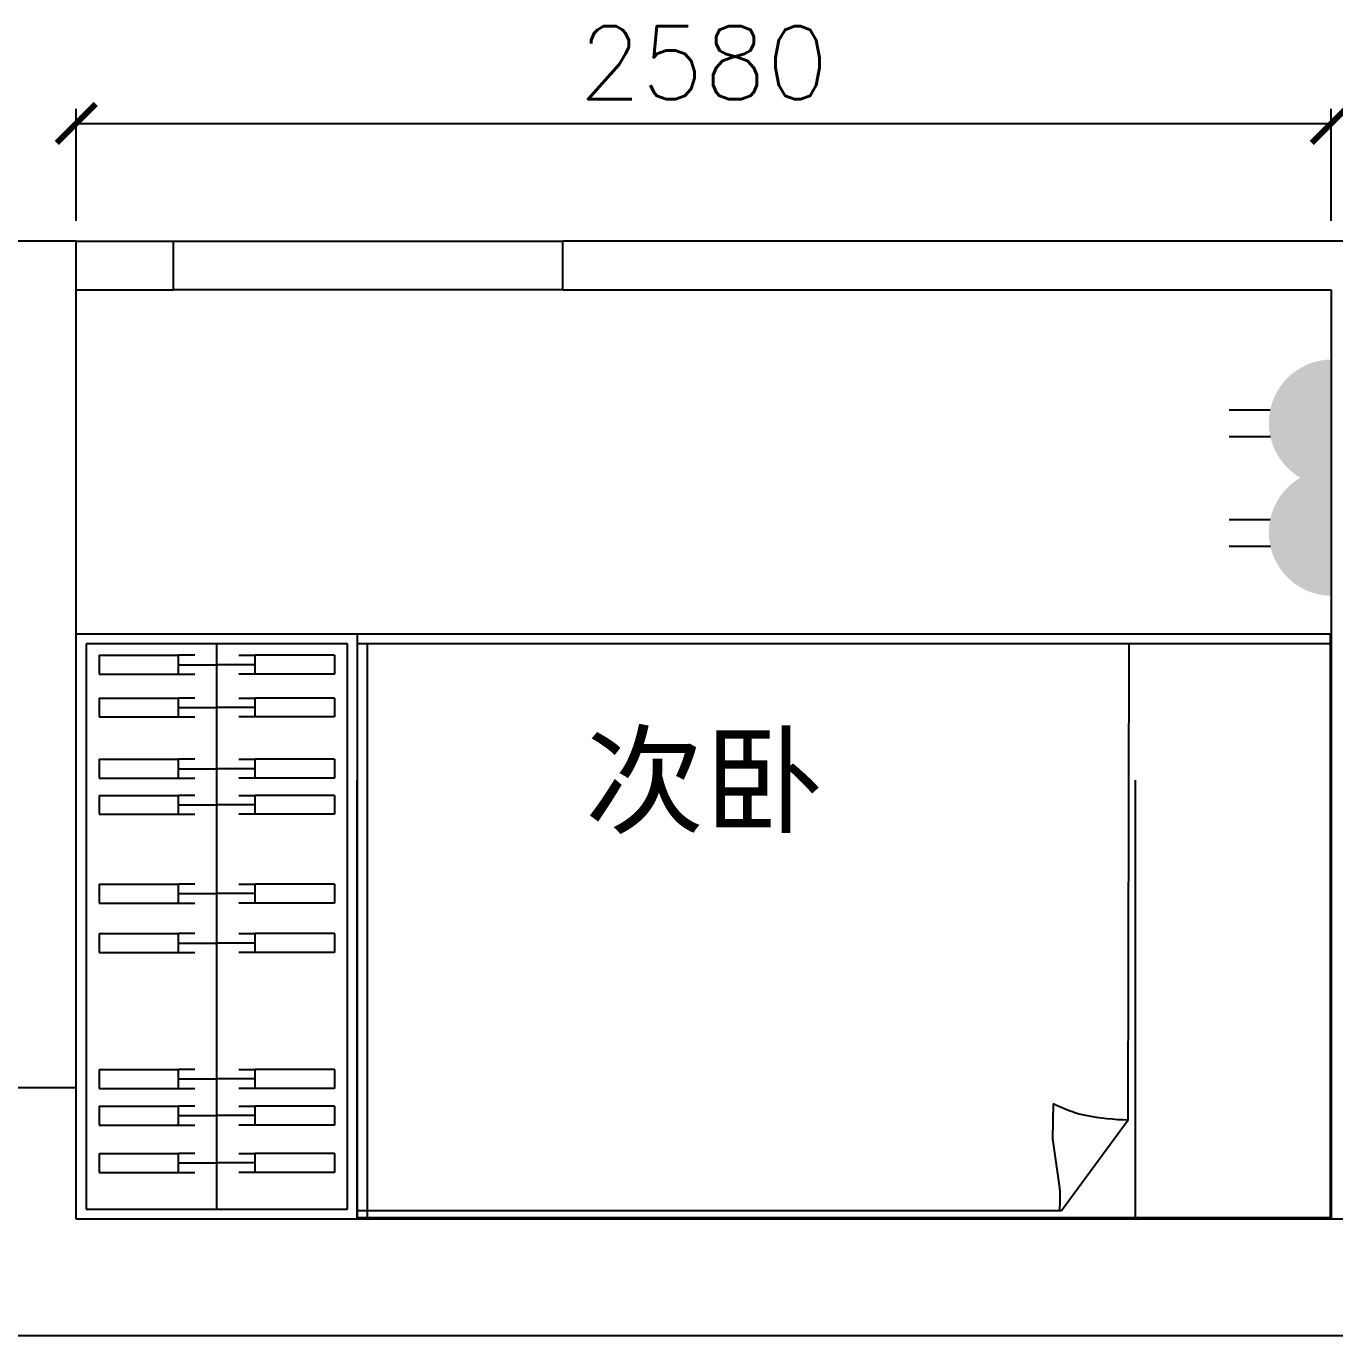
# Model space of a CAD drawing. Header units: millimetres. Extents: x 333665 to 510740, y -473522 to -395501.
# Drawn here: x 476283 to 478974, y -406889 to -404197 of the extents above; entities that cross this region are included whole.
import ezdxf

# ---------------------------------------------------------------- set-up
doc = ezdxf.new("R2010")
doc.units = ezdxf.units.MM
doc.styles.add('_TCH_DIM', font='SIMPLEX', dxfattribs={"bigfont": 'GBCBIG'})
doc.styles.add('STYLE1', font='')
doc.styles.get('STYLE1').set_extended_font_data('SimSun')

# ---------------------------------------------------------------- blocks, each defined once
blk = doc.blocks.new('_ArchTick')
at = {"color": 0, "lineweight": 30, "const_width": 0.15}
blk.add_lwpolyline([(-0.5, -0.5), (0.5, 0.5)], dxfattribs=at)

msp = doc.modelspace()

# ---------------------------------------------------------------- hatches: boundary and pattern name
for points in [[(478968.6442295632, -405142.391102203), (478968.6442295632, -404881.6457821841, 1)], [(478968.6442295632, -405367.617741459), (478968.6442295632, -405106.8724214401, 1)]]:
    msp.add_hatch(color=5).paths.add_polyline_path(points)

# ---------------------------------------------------------------- linework, layer by layer
at = {"color": 250, "lineweight": -3}
for p, q in [((476386.3921519727, -404596.5002014138), (476386.3921519727, -404366.5002014138)), ((478966.3921519727, -404596.5002014138), (478966.3921519727, -404366.5002014138)), ((476386.3921519727, -404396.5002014138), (478966.3921519727, -404396.5002014138)), ((476386.3921519727, -404638.6439225697), (476086.3921519727, -404638.6439225697)), ((476386.3921519727, -406378.6439225697), (476386.3921519727, -404638.6439225697)), ((476386.3921519727, -404638.6439225697), (476586.3921519727, -404638.6439225698)), ((476586.3921519727, -404738.6439225697), (476586.3921519727, -404638.6439225697)), ((476586.3921519727, -404638.6439225698), (477386.3921519727, -404638.6439225697)), ((477386.3921519727, -404738.6439225697), (477386.3921519727, -404638.6439225697)), ((479066.3921519727, -404638.6439225697), (477386.3921519727, -404638.6439225697)), ((476386.3921519727, -404738.6439225697), (476586.3921519727, -404738.6439225698)), ((477386.3921519727, -404738.6439225697), (476586.3921519727, -404738.6439225698)), ((477386.3921519727, -404738.6439225697), (478966.3921519727, -404738.6439225696)), ((478966.3921519727, -404738.6439225696), (478966.3921519727, -406648.6439225697)), ((476964.189829639, -405446.2856980739), (476386.3921519727, -405446.2856980739)), ((478964.189829639, -405446.2856980739), (478514.189829639, -405446.2856980739)), ((478964.189829639, -405446.2856980739), (478964.189829639, -406646.2856980739)), ((476944.189829639, -405466.2856980739), (476406.3921519727, -405466.2856980739)), ((476406.3921519727, -405466.2856980739), (476406.3921519727, -406378.6439225697)), ((476433.5625055552, -405489.7422479441), (476433.5625055552, -405528.659890067)), ((476433.5625055552, -405489.7422479441), (476596.2836033037, -405489.7422479441)), ((476596.2836033037, -405528.659890067), (476596.2836033037, -405489.7422479441)), ((476629.9759597941, -405489.7422479441), (476596.2836033037, -405489.7422479441)), ((476675.2909908059, -406628.6439225697), (476675.2909908059, -405466.2856980739)), ((476720.6060218177, -405489.7422479441), (476754.2983783081, -405489.7422479441)), ((476754.2983783081, -405528.659890067), (476754.2983783081, -405489.7422479441)), ((476917.0194760566, -405489.7422479441), (476754.2983783081, -405489.7422479441)), ((476917.0194760566, -405489.7422479441), (476917.0194760566, -405528.659890067)), ((476944.189829639, -405746.2856980739), (476944.189829639, -405466.2856980739)), ((476596.2836033037, -405509.2010690055), (476675.2909908058, -405509.2010690055)), ((476754.2983783081, -405509.2010690055), (476675.2909908058, -405509.2010690055)), ((476433.5625055552, -405528.659890067), (476596.2836033037, -405528.659890067)), ((476596.2836033037, -405528.659890067), (476629.9759597941, -405528.659890067)), ((476754.2983783081, -405528.659890067), (476720.6060218177, -405528.659890067)), ((476917.0194760566, -405528.659890067), (476754.2983783081, -405528.659890067)), ((476433.5625055552, -405577.5565172175), (476433.5625055552, -405616.4741593404)), ((476433.5625055552, -405577.5565172175), (476596.2836033037, -405577.5565172175)), ((476596.2836033037, -405616.4741593404), (476596.2836033037, -405577.5565172175)), ((476629.9759597941, -405577.5565172175), (476596.2836033037, -405577.5565172175)), ((476596.2836033037, -405597.015338279), (476675.2909908058, -405597.015338279)), ((476754.2983783081, -405597.015338279), (476675.2909908058, -405597.015338279)), ((476720.6060218177, -405577.5565172175), (476754.2983783081, -405577.5565172175)), ((476754.2983783081, -405616.4741593404), (476754.2983783081, -405577.5565172175)), ((476917.0194760566, -405577.5565172175), (476754.2983783081, -405577.5565172175)), ((476917.0194760566, -405577.5565172175), (476917.0194760566, -405616.4741593404)), ((476433.5625055552, -405616.4741593404), (476596.2836033037, -405616.4741593404)), ((476596.2836033037, -405616.4741593404), (476629.9759597941, -405616.4741593404)), ((476754.2983783081, -405616.4741593404), (476720.6060218177, -405616.4741593404)), ((476917.0194760566, -405616.4741593404), (476754.2983783081, -405616.4741593404)), ((476433.5625055552, -405703.5447255857), (476433.5625055552, -405742.4623677086)), ((476433.5625055552, -405703.5447255857), (476596.2836033037, -405703.5447255857)), ((476596.2836033037, -405742.4623677086), (476596.2836033037, -405703.5447255857)), ((476629.9759597941, -405703.5447255857), (476596.2836033037, -405703.5447255857)), ((476720.6060218177, -405703.5447255857), (476754.2983783081, -405703.5447255857)), ((476754.2983783081, -405742.4623677086), (476754.2983783081, -405703.5447255857)), ((476917.0194760566, -405703.5447255857), (476754.2983783081, -405703.5447255857)), ((476917.0194760566, -405703.5447255857), (476917.0194760566, -405742.4623677086)), ((476596.2836033037, -405723.0035466471), (476675.2909908058, -405723.0035466471)), ((476754.2983783081, -405723.0035466471), (476675.2909908058, -405723.0035466471)), ((476433.5625055552, -405742.4623677086), (476596.2836033037, -405742.4623677086)), ((476596.2836033037, -405742.4623677086), (476629.9759597941, -405742.4623677086)), ((476754.2983783081, -405742.4623677086), (476720.6060218177, -405742.4623677086)), ((476917.0194760566, -405742.4623677086), (476754.2983783081, -405742.4623677086)), ((476944.189829639, -406628.6439225697), (476944.189829639, -405746.2856980739)), ((476964.189829639, -406646.2856980739), (476964.189829639, -405746.2856980739)), ((478564.189829639, -406646.2856980739), (478564.189829639, -405746.2856980739)), ((476433.5625055552, -405777.7062706178), (476433.5625055552, -405816.6239127407)), ((476433.5625055552, -405777.7062706178), (476596.2836033037, -405777.7062706178)), ((476596.2836033037, -405816.6239127407), (476596.2836033037, -405777.7062706178)), ((476629.9759597941, -405777.7062706178), (476596.2836033037, -405777.7062706178)), ((476720.6060218177, -405777.7062706178), (476754.2983783081, -405777.7062706178)), ((476754.2983783081, -405816.6239127407), (476754.2983783081, -405777.7062706178)), ((476917.0194760566, -405777.7062706178), (476754.2983783081, -405777.7062706178)), ((476917.0194760566, -405777.7062706178), (476917.0194760566, -405816.6239127407)), ((476596.2836033037, -405797.1650916793), (476675.2909908058, -405797.1650916793)), ((476754.2983783081, -405797.1650916793), (476675.2909908058, -405797.1650916793)), ((476433.5625055552, -405816.6239127407), (476596.2836033037, -405816.6239127407)), ((476596.2836033037, -405816.6239127407), (476629.9759597941, -405816.6239127407)), ((476754.2983783081, -405816.6239127407), (476720.6060218177, -405816.6239127407)), ((476917.0194760566, -405816.6239127407), (476754.2983783081, -405816.6239127407)), ((476433.5625055552, -405960.0564806715), (476433.5625055552, -405998.9741227943)), ((476433.5625055552, -405960.0564806715), (476596.2836033037, -405960.0564806715)), ((476596.2836033037, -405998.9741227943), (476596.2836033037, -405960.0564806715)), ((476629.9759597941, -405960.0564806715), (476596.2836033037, -405960.0564806715)), ((476720.6060218177, -405960.0564806715), (476754.2983783081, -405960.0564806715)), ((476754.2983783081, -405998.9741227943), (476754.2983783081, -405960.0564806715)), ((476917.0194760566, -405960.0564806715), (476754.2983783081, -405960.0564806715)), ((476917.0194760566, -405960.0564806715), (476917.0194760566, -405998.9741227943)), ((476433.5625055552, -405998.9741227943), (476596.2836033037, -405998.9741227943)), ((476596.2836033037, -405979.5153017329), (476675.2909908058, -405979.5153017329)), ((476596.2836033037, -405998.9741227943), (476629.9759597941, -405998.9741227943)), ((476754.2983783081, -405979.5153017329), (476675.2909908058, -405979.5153017329)), ((476754.2983783081, -405998.9741227943), (476720.6060218177, -405998.9741227943)), ((476917.0194760566, -405998.9741227943), (476754.2983783081, -405998.9741227943)), ((476433.5625055552, -406061.9340359998), (476433.5625055552, -406100.8516781227)), ((476433.5625055552, -406061.9340359998), (476596.2836033037, -406061.9340359998)), ((476596.2836033037, -406100.8516781227), (476596.2836033037, -406061.9340359998)), ((476629.9759597941, -406061.9340359998), (476596.2836033037, -406061.9340359998)), ((476596.2836033037, -406081.3928570612), (476675.2909908058, -406081.3928570612)), ((476754.2983783081, -406081.3928570612), (476675.2909908058, -406081.3928570612)), ((476720.6060218177, -406061.9340359998), (476754.2983783081, -406061.9340359998)), ((476754.2983783081, -406100.8516781227), (476754.2983783081, -406061.9340359998)), ((476917.0194760566, -406061.9340359998), (476754.2983783081, -406061.9340359998)), ((476917.0194760566, -406061.9340359998), (476917.0194760566, -406100.8516781227)), ((476433.5625055552, -406100.8516781227), (476596.2836033037, -406100.8516781227)), ((476596.2836033037, -406100.8516781227), (476629.9759597941, -406100.8516781227)), ((476754.2983783081, -406100.8516781227), (476720.6060218177, -406100.8516781227)), ((476917.0194760566, -406100.8516781227), (476754.2983783081, -406100.8516781227)), ((476433.5625055552, -406341.1171364902), (476433.5625055552, -406380.0347786131)), ((476433.5625055552, -406341.1171364902), (476596.2836033037, -406341.1171364902)), ((476596.2836033037, -406380.0347786131), (476596.2836033037, -406341.1171364902)), ((476629.9759597941, -406341.1171364902), (476596.2836033037, -406341.1171364902)), ((476720.6060218177, -406341.1171364902), (476754.2983783081, -406341.1171364902)), ((476754.2983783081, -406380.0347786131), (476754.2983783081, -406341.1171364902)), ((476917.0194760566, -406341.1171364902), (476754.2983783081, -406341.1171364902)), ((476917.0194760566, -406341.1171364902), (476917.0194760566, -406380.0347786131)), ((476386.3921519727, -406378.6439225697), (474786.3921519727, -406378.6439225697)), ((476386.3921519727, -406648.6439225697), (476386.3921519727, -406378.6439225697)), ((476406.3921519727, -406378.6439225697), (476406.3921519727, -406628.6439225697)), ((476596.2836033037, -406360.5759575516), (476675.2909908058, -406360.5759575516)), ((476754.2983783081, -406360.5759575516), (476675.2909908058, -406360.5759575516)), ((476433.5625055552, -406380.0347786131), (476596.2836033037, -406380.0347786131)), ((476596.2836033037, -406380.0347786131), (476629.9759597941, -406380.0347786131)), ((476754.2983783081, -406380.0347786131), (476720.6060218177, -406380.0347786131)), ((476917.0194760566, -406380.0347786131), (476754.2983783081, -406380.0347786131)), ((476433.5625055552, -406416.4527869259), (476433.5625055552, -406455.3704290488)), ((476433.5625055552, -406416.4527869259), (476596.2836033037, -406416.4527869259)), ((476596.2836033037, -406455.3704290488), (476596.2836033037, -406416.4527869259)), ((476629.9759597941, -406416.4527869259), (476596.2836033037, -406416.4527869259)), ((476720.6060218177, -406416.4527869259), (476754.2983783081, -406416.4527869259)), ((476754.2983783081, -406455.3704290488), (476754.2983783081, -406416.4527869259)), ((476917.0194760566, -406416.4527869259), (476754.2983783081, -406416.4527869259)), ((476917.0194760566, -406416.4527869259), (476917.0194760566, -406455.3704290488)), ((478394.1186845895, -406483.946840176), (478395.8647223979, -406411.4209093081)), ((476433.5625055552, -406455.3704290488), (476596.2836033037, -406455.3704290488)), ((476596.2836033037, -406435.9116079874), (476675.2909908058, -406435.9116079874)), ((476596.2836033037, -406455.3704290488), (476629.9759597941, -406455.3704290488)), ((476754.2983783081, -406435.9116079874), (476675.2909908058, -406435.9116079874)), ((476754.2983783081, -406455.3704290488), (476720.6060218177, -406455.3704290488)), ((476917.0194760566, -406455.3704290488), (476754.2983783081, -406455.3704290488)), ((478412.2527383529, -406631.2856980739), (478549.189829639, -406444.7695155038)), ((478407.7580309917, -406579.3568267639), (478394.1186845895, -406483.946840176)), ((476433.5625055552, -406513.9456702656), (476433.5625055552, -406552.8633123885)), ((476433.5625055552, -406513.9456702656), (476596.2836033037, -406513.9456702656)), ((476596.2836033037, -406552.8633123885), (476596.2836033037, -406513.9456702656)), ((476629.9759597941, -406513.9456702656), (476596.2836033037, -406513.9456702656)), ((476596.2836033037, -406533.404491327), (476675.2909908058, -406533.404491327)), ((476754.2983783081, -406533.404491327), (476675.2909908058, -406533.404491327)), ((476720.6060218177, -406513.9456702656), (476754.2983783081, -406513.9456702656)), ((476754.2983783081, -406552.8633123885), (476754.2983783081, -406513.9456702656)), ((476917.0194760566, -406513.9456702656), (476754.2983783081, -406513.9456702656)), ((476917.0194760566, -406513.9456702656), (476917.0194760566, -406552.8633123885)), ((476433.5625055552, -406552.8633123885), (476596.2836033037, -406552.8633123885)), ((476596.2836033037, -406552.8633123885), (476629.9759597941, -406552.8633123885)), ((476754.2983783081, -406552.8633123885), (476720.6060218177, -406552.8633123885)), ((476917.0194760566, -406552.8633123885), (476754.2983783081, -406552.8633123885)), ((476406.3921519727, -406628.6439225697), (476944.189829639, -406628.6439225697)), ((478964.189829639, -406646.2856980739), (476964.189829639, -406646.2856980739)), ((477366.4346788205, -406646.2856980739), (477562.7925330478, -406646.2856980739)), ((479286.3921519727, -406648.6439225697), (476386.3921519727, -406648.6439225697)), ((482766.3921519727, -406888.6439225697), (472256.3921519727, -406888.6439225697)), ((479286.3921519727, -406888.6439225697), (474246.3921519727, -406888.6439225697))]:
    msp.add_line(p, q, dxfattribs=at)
at = {"color": 5}
for p, q in [((478840.8697018761, -404986.1205551711), (478756.915162826, -404986.1205551692)), ((478841.5304668013, -405040.9860412374), (478756.9151628237, -405040.9860412332)), ((478840.8697018761, -405211.3471944271), (478756.915162826, -405211.3471944252)), ((478841.5304668013, -405266.2126804934), (478756.9151628237, -405266.2126804892))]:
    msp.add_line(p, q, dxfattribs=at)
at = {"color": 250, "lineweight": -3}
for points in [[(478964.189829639, -405446.2856980739), (476964.189829639, -405446.2856980739), (476964.189829639, -406646.2856980739)], [(478549.189829639, -406444.7695155038), (478551.11697125, -405466.2856980739), (476964.189829639, -405466.2856980739), (476964.189829639, -406631.2856980739), (478412.2527383529, -406631.2856980739)], [(478964.189829639, -405466.2856980739), (476984.189829639, -405466.2856980739), (476984.189829639, -406646.2856980739)], [(478564.189829639, -406646.2856980739), (478564.189829639, -405746.2856980739)]]:
    msp.add_lwpolyline(points, dxfattribs=at)
for centre, radius, start, end in [((478565.2040919225, -406067.5380942821), 383.3160739405163, 243.7828267750653, 250.0522076590394), ((478493.2563635964, -406265.7746949773), 172.4269431953447, 250.0522076590394, 259.405537913024), ((478567.1103866027, -405870.9281478306), 574.1211210320006, 259.405537913024, 268.2112849504255), ((478229.461143064, -406604.8452091166), 180.1095163496187, 351.5583403824699, 8.13558143621638)]:
    msp.add_arc(centre, radius, start, end, dxfattribs=at)

# ---------------------------------------------------------------- block references
at = {"color": 250, "lineweight": -3, "xscale": 80, "yscale": 80, "zscale": 80, "rotation": 180}
msp.add_blockref('_ArchTick', (476386.3921519727, -404396.5002014138), dxfattribs=at)
at = {"color": 250, "lineweight": -3, "xscale": 80, "yscale": 80, "zscale": 80}
msp.add_blockref('_ArchTick', (478966.3921519727, -404396.5002014138), dxfattribs=at)

# ---------------------------------------------------------------- texts
at = {"color": 250, "lineweight": -3, "style": 'STYLE1'}
msp.add_text('次卧', height=180, dxfattribs=at).set_placement((477432.0114434934, -405836.7316819061))
at = {"color": 250, "lineweight": -3, "insert": (477676.3921519727, -404271.5002014138), "char_height": 150, "attachment_point": 5, "style": '_TCH_DIM'}
msp.add_mtext('\\A1;2580', dxfattribs=at)

doc.saveas('drawing.dxf')
